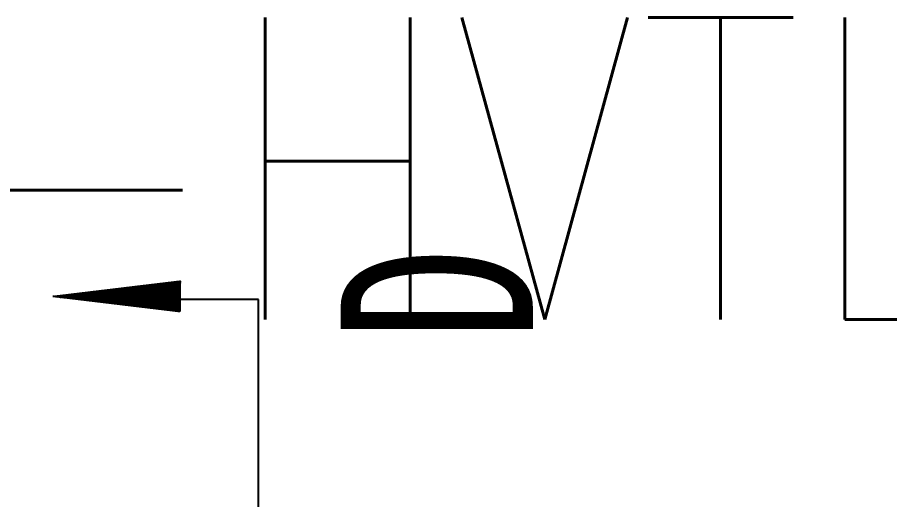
# Model space of a CAD drawing. Extents: x 758840 to 1108724, y -102573 to 143521.
# Drawn here: x 856225 to 857236, y 122795 to 123354 of the extents above; entities that cross this region are included whole.
import ezdxf

# ---------------------------------------------------------------- set-up
doc = ezdxf.new("R2010")
doc.units = 0
doc.header["$LTSCALE"] = 1000
doc.header["$MEASUREMENT"] = 0
doc.linetypes.add('$0$ARCH-DC$0$ACAD_ISO10W100', pattern=[18.5, 12, -3, 0.5, -3])
doc.layers.add('GEN-DC 8', color=8, linetype='Continuous')
doc.layers.add('室外柴油发电-2层', color=241, linetype='Continuous')
doc.layers.add('GEN-DC AM_8', color=8, linetype='Continuous', lineweight=25)
doc.styles.add('$0$ARCH-DC$0$仅标题中使用！', font='times.ttf', dxfattribs={"width": 0.7})
doc.styles.add('平面图B$0$HZ', font='romans.shx', dxfattribs={"width": 0.8, "bigfont": 'gbcbig.shx'})

# ---------------------------------------------------------------- blocks, each defined once
blk = doc.blocks.new('柴发假负载')
h = blk.add_hatch()
h.set_pattern_fill('ANSI31', color=0, angle=90, style=0)
h.set_pattern_definition([(135, (8281417.05996, -4284207.57784), (-0.088388347648, -0.088388347648), [])])
h.paths.add_polyline_path([(8432519.345, -3627244.02), (8432519.345, -3627208.35), (8432370.844, -3627226.185)])
at = {"color": 0}
blk.add_line((8432609.647, -3627229.715), (8432519.345, -3627229.715), dxfattribs=at)
at = {"layer": 'GEN-DC 8', "color": 4, "linetype": '$0$ARCH-DC$0$ACAD_ISO10W100', "ltscale": 20}
blk.add_line((8432609.647, -3630915.648), (8432609.647, -3627229.715), dxfattribs=at)
at = {"layer": 'GEN-DC AM_8', "insert": (8432704.862, -3627276.988), "char_height": 222.92928, "width": 12122.07247, "attachment_point": 1, "rotation": 90, "style": '$0$ARCH-DC$0$仅标题中使用！'}
blk.add_mtext('{\\fSimSun|b0|i0|c134|p2;D}', dxfattribs=at)

msp = doc.modelspace()

# ---------------------------------------------------------------- block references
at = {"layer": '室外柴油发电-2层'}
msp.add_blockref('柴发假负载', (-7576105, 3750256.89), dxfattribs=at)

# ---------------------------------------------------------------- texts
at = {"layer": '室外柴油发电-2层', "color": 1, "style": '平面图B$0$HZ', "width": 0.8}
msp.add_text('BD4-GYD0101-HVTL-01', height=350, dxfattribs=at).set_placement((853416.53, 123004.03))

doc.saveas('drawing.dxf')
